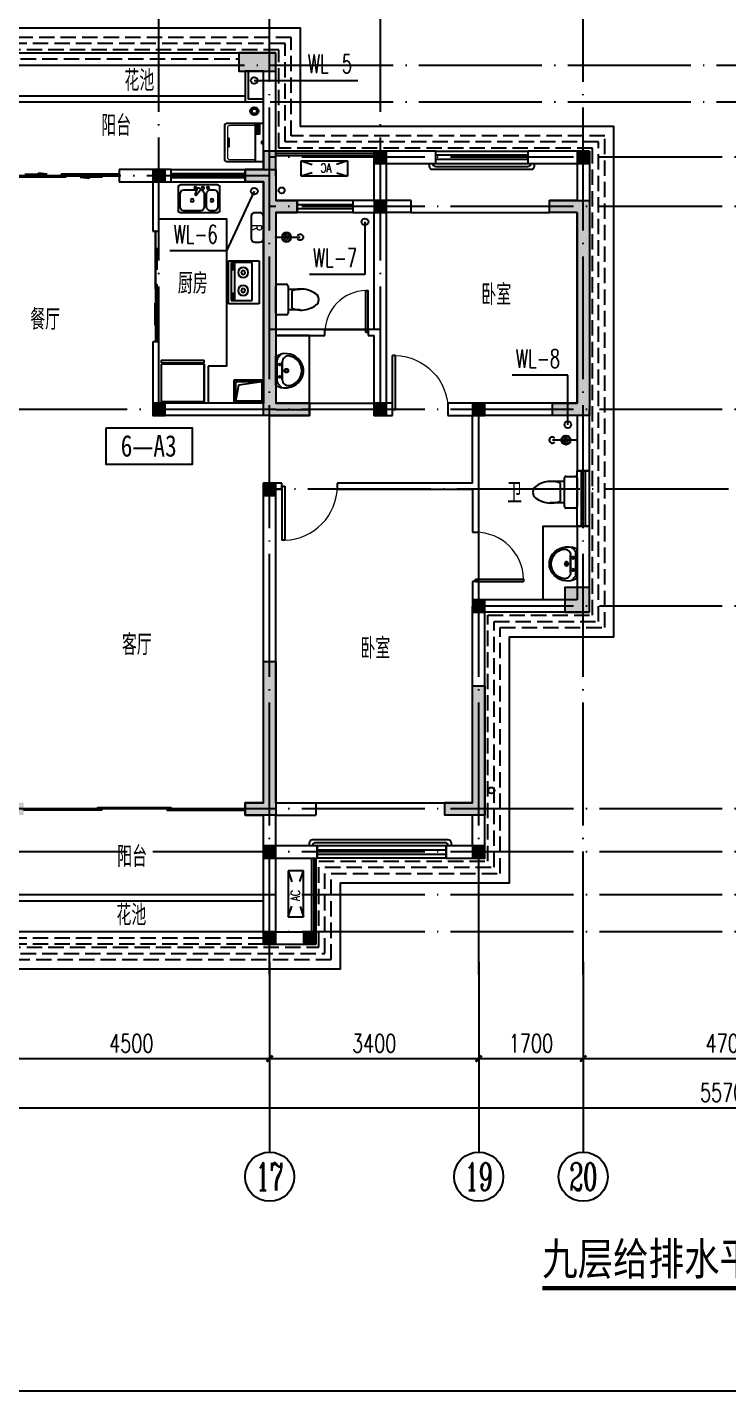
# Model space of a CAD drawing. Extents: x -287580 to -53108, y -522338 to -82629.
# Drawn here: x -237751 to -226359, y -480916 to -458735 of the extents above; entities that cross this region are included whole.
import ezdxf
from ezdxf.enums import TextEntityAlignment as Align

# ---------------------------------------------------------------- set-up
doc = ezdxf.new("R2010")
doc.units = 0
doc.header["$LTSCALE"] = 1000
doc.header["$MEASUREMENT"] = 0
doc.linetypes.add('DASH', pattern=[0.35, 0.25, -0.1])
doc.linetypes.add('DOTE', pattern=[2.42, 2, -0.2, 0.02, -0.2])
for name, color, linetype in [('AXIS', 3, 'Continuous'), ('AXIS_TEXT', 7, 'Continuous'), ('DIM_SYMB', 99, 'Continuous'), ('DIM_污水', 3, 'Continuous'), ('DOTE', 99, 'Continuous'), ('EQUIP_地漏', 7, 'Continuous'), ('kan', 146, 'Continuous'), ('KTIAO', 124, 'Continuous'), ('PUB_TEXT', 7, 'Continuous'), ('VPIPE-污水', 2, 'Continuous'), ('WALL', 9, 'Continuous'), ('WINDOW', 99, 'Continuous'), ('填充', 8, 'Continuous'), ('家具', 187, 'Continuous'), ('屋面', 139, 'Continuous'), ('文字2', 7, 'Continuous'), ('栏杆', 169, 'Continuous'), ('给排水标注', 4, 'Continuous'), ('表格', 157, 'Continuous')]:
    doc.layers.add(name, color=color, linetype=linetype)
doc.layers.add('RENDERING', color=125, linetype='Continuous', lineweight=13)
doc.layers.add('洁、厨具', color=8, linetype='Continuous', lineweight=9)
doc.styles.add('-宋体', font='', dxfattribs={"width": 0.8})
doc.styles.add('_ROMANC', font='romanc__.ttf', dxfattribs={"width": 0.700005})
doc.styles.add('_SIMPLEX', font='SIMPLEX.shx', dxfattribs={"width": 0.75})
doc.styles.add('_TCH_AXIS', font='COMPLEX', dxfattribs={"bigfont": 'GBCBIG'})
doc.styles.add('_TCH_DIM_T3', font='SIMPLEX', dxfattribs={"width": 0.705882, "bigfont": 'GBCBIG'})
doc.styles.add('_TWT_SERIAL', font='COMPLEX', dxfattribs={"width": 0.8, "height": 3, "bigfont": 'HZTXT'})
doc.styles.add('COMPLEX', font='COMPLEX')
doc.styles.add('DIM_FONT', font='simplex_.ttf', dxfattribs={"width": 0.7, "bigfont": 'GBCBIG'})
doc.styles.get("Standard").update_dxf_attribs({"font": 'gbenor.shx', "bigfont": 'gbcbig.shx'})
doc.styles.get('-宋体').set_extended_font_data('SimSun')
doc.dimstyles.new('_TCH_ARCH&&100', dxfattribs={"dimtxt": 297.5, "dimasz": 100, "dimexe": 250, "dimexo": 300, "dimgap": 100, "dimtad": 1, "dimdec": 0, "dimzin": 0, "dimdsep": 46, "dimtxsty": '_TCH_DIM_T3', "dimblk": 'ARCHTICK', "dimcen": 0.09, "dimclrt": 7, "dimazin": 2, "dimtfac": 1, "dimtdec": 0, "dimtix": 1, "dimtmove": 2, "dimatfit": 3, "dimfxl": 0, "dimtolj": 1, "dimtzin": 0, "dimarcsym": 0})

# ---------------------------------------------------------------- blocks, each defined once
blk = doc.blocks.new('ASDGFSDFGGDF')
at = {"layer": '家具'}
for p, q in [((695, -609), (695, 0)), ((695, -609), (695, 0)), ((0, -670), (0, -629)), ((0, -629), (28, -629)), ((28, -629), (28, -609)), ((695, -609), (666, -609)), ((666, -609), (666, -629)), ((666, -629), (695, -629)), ((695, -629), (695, -670)), ((0, -670), (695, -670))]:
    blk.add_line(p, q, dxfattribs=at)
for points in [[(0, -609), (0, 0), (695, 0), (695, -609)], [(666, -609), (28, -609), (28, -629), (666, -629)]]:
    blk.add_lwpolyline(points, close=True, dxfattribs=at)
blk = doc.blocks.new('sdfdsfgf')
at = {"layer": '家具'}
for points in [[(1414289, 21341), (1413809, 21341), (1413809, 20961), (1414289, 20961), (1414289, 21341)], [(1414259, 20991), (1414211, 21259), (1413839, 21311)]]:
    blk.add_lwpolyline(points, dxfattribs=at)
blk.add_lwpolyline([(1414259, 21311), (1413839, 21311), (1413839, 20991), (1414259, 20991)], close=True, dxfattribs=at)
blk = doc.blocks.new('A$C685A49D5')
at = {"layer": '家具'}
for p, q in [((31, 450), (644, 450)), ((0, 31), (0, 419)), ((31, 307), (31, 92)), ((153, 368), (92, 368)), ((215, 92), (215, 307)), ((256, 307), (256, 92)), ((390, 277), (320, 363)), ((340, 402), (325, 393)), ((369, 391), (408, 287)), ((583, 368), (377, 368)), ((408, 287), (390, 277)), ((644, 92), (644, 307)), ((675, 419), (675, 31)), ((644, 0), (31, 0)), ((92, 31), (153, 31)), ((317, 31), (583, 31))]:
    blk.add_line(p, q, dxfattribs=at)
for centre, radius in [((128, 199), 25.6), ((194, 399), 20.5), ((276, 399), 20.5), ((399, 399), 20.5), ((450, 199), 25.6)]:
    blk.add_circle(centre, radius, dxfattribs=at)
for centre, radius, start, end in [((31, 419), 30.7, 90, 180), ((644, 419), 30.7, 0, 90), ((92, 307), 61.4, 90, 180), ((153, 307), 61.4, 0, 90), ((317, 307), 61.4, 90, 180), ((335, 376), 20.5, 120, 219.4623), ((350, 384), 20.5, 20.5377, 120), ((583, 307), 61.4, 0, 90), ((31, 31), 30.7, 180, 270), ((92, 92), 61.4, 180, 270), ((153, 92), 61.4, 270, 0), ((317, 92), 61.4, 180, 270), ((583, 92), 61.4, 270, 0), ((644, 31), 30.7, 270, 0)]:
    blk.add_arc(centre, radius, start, end, dxfattribs=at)
at = {"layer": '家具', "style": 'DIM_FONT', "width": 0.8, "flags": 9}
for tag in ['YSIZE', 'XSIZE']:
    blk.add_attdef(tag, (338, 450), '', height=0.5, rotation=270, dxfattribs=at)
blk = doc.blocks.new('$plan$00001601')
at = {"layer": '家具'}
for p, q in [((-350, 16), (350, 16)), ((-350, -484), (-350, 16)), ((350, 16), (350, -484)), ((-323, -98), (-323, -440)), ((299, -98), (-323, -98)), ((299, -440), (299, -98)), ((-323, -384), (299, -384)), ((-323, -440), (299, -440)), ((-291, -407), (-291, -418)), ((-216, -416), (-280, -416)), ((-280, -416), (-280, -433)), ((-280, -433), (-216, -433)), ((-216, -433), (-216, -416)), ((-199, -408), (-199, -418)), ((182, -407), (182, -418)), ((193, -416), (193, -433)), ((257, -416), (193, -416)), ((193, -433), (257, -433)), ((257, -433), (257, -416)), ((274, -408), (274, -418)), ((350, -484), (-350, -484))]:
    blk.add_line(p, q, dxfattribs=at)
for points in [[(-199, -408, 0.259034), (-201, -404, 0.076276), (-213, -399, 0.036515), (-226, -397, 0.026615), (-245, -396, 0.026615), (-264, -397, 0.036515), (-277, -399, 0.076276), (-289, -404, 0.259034), (-291, -408, 0.078462), (-291, -409, 0.056762)], [(-199, -418, 0.259034), (-201, -415, 0.076276), (-213, -410, 0.036515), (-226, -407, 0.026615), (-245, -406, 0.026615), (-264, -407, 0.036515), (-277, -410, 0.076276), (-289, -415, 0.259034), (-291, -418, 0.259034), (-289, -422, 0.056762), (-280, -426, 0.036515)], [(-216, -427, 0.008736), (-213, -427, 0.076276), (-201, -422, 0.259034), (-199, -418, 0.259034)], [(274, -408, 0.259034), (272, -404, 0.076276), (260, -399, 0.036515), (247, -397, 0.026615), (228, -396, 0.026615), (209, -397, 0.036515), (196, -399, 0.076276), (184, -404, 0.259034), (182, -408, 0.078462), (182, -409, 0.056762)], [(274, -418, 0.259034), (272, -415, 0.076276), (260, -410, 0.036515), (247, -407, 0.026615), (228, -406, 0.026615), (209, -407, 0.036515), (196, -410, 0.076276), (184, -415, 0.259034), (182, -418, 0.259034), (184, -422, 0.056762), (193, -426, 0.036515)], [(257, -427, 0.008736), (260, -427, 0.076276), (272, -422, 0.259034), (274, -418, 0.259034)]]:
    blk.add_lwpolyline(points, format="xyb", dxfattribs=at)
for centre, radius, start, end in [((-158, -243), 82.5, 0.964, 0), ((-158, -243), 31.6, 0.6532, 0), ((134, -243), 82.5, 180, 179.036), ((134, -243), 31.6, 180, 179.3468)]:
    blk.add_arc(centre, radius, start, end, dxfattribs=at)
blk = doc.blocks.new('A$C3451006C')
blk.add_lwpolyline([(-50, 330), (-50, -30, 0.414214), (10, -90), (90, -90, 0.414214), (150, -30), (150, 330, 0.414214), (90, 390), (10, 390, 0.414214)], format="xyb", close=True)
at = {"style": '_SIMPLEX', "width": 0.8}
blk.add_text('R', height=150, rotation=270, dxfattribs=at).set_placement((-32, 144), align=Align.CENTER)
blk = doc.blocks.new('$plan$00001623')
at = {"layer": '家具', "linetype": 'Continuous'}
blk.add_line((-341, -145), (342, -145), dxfattribs=at)
at = {"layer": '家具'}
blk.add_lwpolyline([(295, -706), (-295, -706, -0.414214), (-345, -656), (-345, 0), (345, 0), (345, -656, -0.414214)], format="xyb", close=True, dxfattribs=at)
at = {"layer": '家具', "lineweight": 13}
blk.add_lwpolyline([(307, -145), (307, -611, -0.414214), (267, -651), (-267, -651, -0.414214), (-307, -611), (-307, -145)], format="xyb", dxfattribs=at)
at = {"layer": '家具'}
for points in [[(323, -72), (152, -72), (152, -120), (323, -120)], [(163, -86), (177, -86), (177, -99), (163, -99)], [(189, -86), (202, -86), (202, -99), (189, -99)], [(213, -86), (227, -86), (227, -99), (213, -99)], [(239, -86), (253, -86), (253, -99), (239, -99)], [(281, -110), (309, -110), (309, -80), (281, -80)]]:
    blk.add_lwpolyline(points, close=True, dxfattribs=at)
blk.add_lwpolyline([(-71, -651), (-71, -623), (0, -623), (71, -623), (71, -651)], dxfattribs=at)
blk.add_circle((0, -25), 16, dxfattribs=at)
blk = doc.blocks.new('90304092557924')
at = {"layer": 'KTIAO', "color": 99}
for p, q in [((-375, 125), (-198, 66)), ((-375, 125), (-375, -125)), ((375, 125), (-375, 125)), ((375, 125), (198, 66)), ((375, -125), (375, 125)), ((-203, -68), (-375, -125)), ((-375, -125), (375, -125)), ((200, -67), (375, -125))]:
    blk.add_line(p, q, dxfattribs=at)
at = {"layer": 'KTIAO', "color": 99, "style": '_ROMANC', "width": 0.7}
blk.add_text('AC', height=148.6, dxfattribs=at).set_placement((-113, -66))
at = {"layer": 'KTIAO', "color": 99, "style": 'DIM_FONT', "oblique": 0, "width": 0.6, "flags": 9}
for tag in ['XSIZE', 'YSIZE']:
    blk.add_attdef(tag, (-375, -125), '', height=0.5, dxfattribs=at)
blk = doc.blocks.new('M_E6')
for p, q in [((-240, 0), (-270, -79)), ((240, 0), (-240, 0)), ((-237, 0), (239, 0)), ((240, 0), (270, -79)), ((-213, -36), (-271, -91)), ((-179, -23), (181, -23)), ((141, -105), (-141, -105)), ((-141, -105), (141, -105)), ((217, -37), (274, -95))]:
    blk.add_line(p, q)
for centre, radius in [((-99, -65), 16.3), ((2, -172), 31.6), ((2, -172), 23), ((101, -65), 16.3)]:
    blk.add_circle(centre, radius)
for centre, radius, start, end in [((28, -152), 307, 166.1751, 244.7296), ((-141, -205), 100, 90, 190.5602), ((-179, -73), 50, 90, 133.181), ((-28, -152), 307, 297.0639, 13.8249), ((141, -205), 100, 349.4398, 90), ((181, -73), 50, 44.5607, 90), ((0, -179), 243, 190.5602, 349.4398), ((0, -201), 250, 245.8071, 296.4628), ((28, -152), 307, 266.589, 266.5936)]:
    blk.add_arc(centre, radius, start, end)
at = {"width": 0.8, "flags": 9}
for tag in ['XSIZE', 'YSIZE']:
    blk.add_attdef(tag, (0, 0), '', height=0.5, dxfattribs=at)
blk = doc.blocks.new('1')
for p, q in [((-520, 231), (-380, 231)), ((-550, -239), (-550, 201)), ((-350, 201), (-350, 151)), ((-350, 151), (-350, -189)), ((-350, 151), (-154, 151)), ((-289, 121), (-289, -159)), ((-154, -189), (-350, -189)), ((-350, -189), (-350, -239)), ((-380, -269), (-520, -269))]:
    blk.add_line(p, q)
for centre, radius, start, end in [((-520, 201), 30, 90, 180), ((-380, 201), 30, 360, 90), ((-137, -247), 398, 92.544, 112.5495), ((-137, -247), 398, 53.3619, 92.544), ((40, -19), 110, 303.4509, 56.5491), ((-137, 208), 398, 247.4505, 267.456), ((-137, 208), 398, 267.456, 306.6381), ((-520, -239), 30, 180, 270), ((-380, -239), 30, 270, 360)]:
    blk.add_arc(centre, radius, start, end)
blk = doc.blocks.new('A$C6A1B0631')
at = {"layer": '家具'}
for p, q in [((0, 527), (0, 667)), ((30, 697), (470, 697)), ((500, 667), (500, 527)), ((470, 497), (30, 497)), ((80, 497), (80, 267)), ((390, 437), (110, 437)), ((420, 497), (420, 267))]:
    blk.add_line(p, q, dxfattribs=at)
for centre, radius, start, end in [((30, 667), 30, 90, 180), ((470, 667), 30, 0, 90), ((30, 527), 30, 180, 270), ((477, 284), 398, 157.4505, 216.6381), ((23, 284), 398, 323.3619, 22.5495), ((470, 527), 30, 270, 0), ((250, 108), 110, 213.4509, 326.5491)]:
    blk.add_arc(centre, radius, start, end, dxfattribs=at)
blk = doc.blocks.new('$lvtry$00000168')
at = {"color": 0}
blk.add_line((0, 0), (0, -395), dxfattribs=at)
blk.add_arc((0, -395), 50, 121.0332, 58.9668, dxfattribs=at)
for p in [(0, 0), (0, -223)]:
    blk.add_point(p, dxfattribs=at)
blk = doc.blocks.new('$lvtry$00000171')
for p, q in [((-74, 11), (-11, 74)), ((-70, -27), (27, 70)), ((-53, -53), (53, 53)), ((-27, -70), (70, 27)), ((11, -74), (74, -11))]:
    blk.add_line(p, q)
blk.add_circle((0, 0), 75)
blk.add_point((0, 0))
blk = doc.blocks.new('A$C6BE329BC')
at = {"layer": '家具'}
blk.add_blockref('$lvtry$00000168', (75, 445), dxfattribs=at)
at = {"layer": '家具', "rotation": 180}
blk.add_blockref('$lvtry$00000171', (75, 271), dxfattribs=at)
blk = doc.blocks.new('TRHH')
at = {"color": 6}
for centre in [(-249202, -461390), (-233616, -461390), (-252617, -471151), (-230201, -471151), (-244307, -473179), (-238511, -473179)]:
    blk.add_circle(centre, 50, dxfattribs=at)
blk = doc.blocks.new('A$C3953257B')
at = {"layer": '填充'}
for points in [[(5100, 14500), (5700, 14500), (5700, 14200), (5100, 14200)], [(0, 12900), (200, 12900), (200, 12700), (0, 12700)], [(3300, 12900), (3500, 12900), (3500, 12700), (3300, 12700)], [(5100, 12900), (5300, 12900), (5300, 12600), (5100, 12600)], [(6900, 12600), (7100, 12600), (7100, 12400), (6900, 12400)], [(3300, 12100), (3500, 12100), (3500, 11900), (3300, 11900)], [(1700, 8800), (1900, 8800), (1900, 8600), (1700, 8600)], [(3300, 8800), (3500, 8800), (3500, 8600), (3300, 8600)], [(6900, 8800), (7100, 8800), (7100, 8600), (6900, 8600)], [(5100, 7500), (5300, 7500), (5300, 7300), (5100, 7300)], [(1700, 5600), (1900, 5600), (1900, 5400), (1700, 5400)], [(1700, 1600), (1900, 1600), (1900, 1400), (1700, 1400)], [(5100, 1600), (5300, 1600), (5300, 1400), (5100, 1400)], [(4450, 200), (4650, 200), (4650, 0), (4450, 0)], [(5100, 200), (5300, 200), (5300, 0), (5100, 0)]]:
    blk.add_hatch(color=256, dxfattribs=at).paths.add_polyline_path(points)
at = {"color": 6}
for points in [[(5100, 14500), (5700, 14500), (5700, 14200), (5100, 14200)], [(0, 12900), (200, 12900), (200, 12700), (0, 12700)], [(3300, 12900), (3500, 12900), (3500, 12700), (3300, 12700)], [(5100, 12900), (5300, 12900), (5300, 12600), (5100, 12600)], [(6900, 12600), (7100, 12600), (7100, 12400), (6900, 12400)], [(3300, 12100), (3500, 12100), (3500, 11900), (3300, 11900)], [(1700, 8800), (1900, 8800), (1900, 8600), (1700, 8600)], [(3300, 8800), (3500, 8800), (3500, 8600), (3300, 8600)], [(6900, 8800), (7100, 8800), (7100, 8600), (6900, 8600)], [(5100, 7500), (5300, 7500), (5300, 7300), (5100, 7300)], [(1700, 5600), (1900, 5600), (1900, 5400), (1700, 5400)], [(1700, 1600), (1900, 1600), (1900, 1400), (1700, 1400)], [(5100, 1600), (5300, 1600), (5300, 1400), (5100, 1400)], [(4450, 200), (4650, 200), (4650, 0), (4450, 0)], [(5100, 200), (5300, 200), (5300, 0), (5100, 0)]]:
    blk.add_lwpolyline(points, close=True, dxfattribs=at)
blk = doc.blocks.new('A$C17F555B1')
at = {"layer": '填充'}
h = blk.add_hatch(color=256, dxfattribs=at)
h.dxf.hatch_style = 1
h.paths.add_polyline_path([(55300, 3700), (55300, 3300), (55700, 3300), (55700, 3700)])
h.paths.add_polyline_path([(30100, 3700), (30100, 3300), (30500, 3300), (30500, 3700)])
h.paths.add_polyline_path([(25600, 3300), (25600, 3700), (25200, 3700), (25200, 3300)])
h.paths.add_polyline_path([(400, 3300), (400, 3700), (0, 3700), (0, 3300)])
h.paths.add_polyline_path([(45350, 10300), (45350, 8200), (45150, 8200), (45150, 10500), (45700, 10500), (45700, 10300)])
h.paths.add_polyline_path([(10550, 10500), (10550, 8200), (10350, 8200), (10350, 10300), (10000, 10300), (10000, 10500)])
h.paths.add_polyline_path([(5600, 0), (5100, 0), (5100, 2500), (5300, 2500), (5300, 200), (5600, 200)])
h.paths.add_polyline_path([(20500, 0), (20000, 0), (20000, 200), (20300, 200), (20300, 2500), (20500, 2500)])
h.paths.add_polyline_path([(35700, 0), (35200, 0), (35200, 2500), (35400, 2500), (35400, 200), (35700, 200)])
h.paths.add_polyline_path([(50600, 0), (50100, 0), (50100, 200), (50400, 200), (50400, 2500), (50600, 2500)])
h.paths.add_polyline_path([(54000, 0), (53350, 0), (53350, 200), (53800, 200), (53800, 2100), (54000, 2100)])
h.paths.add_polyline_path([(32450, 0), (31800, 0), (31800, 2100), (32000, 2100), (32000, 200), (32450, 200)])
h.paths.add_polyline_path([(23900, 0), (23250, 0), (23250, 200), (23700, 200), (23700, 2100), (23900, 2100)])
h.paths.add_polyline_path([(2350, 0), (1700, 0), (1700, 2100), (1900, 2100), (1900, 200), (2350, 200)])
h.paths.add_polyline_path([(50600, 9800), (50600, 6700), (51150, 6700), (51150, 6500), (50400, 6500), (50400, 9800), (50400, 10300), (50100, 10300), (50100, 10500), (50600, 10500), (50600, 10000), (50950, 10000), (50950, 9800)])
h.paths.add_polyline_path([(35400, 10300), (35400, 9800), (35400, 6500), (34650, 6500), (34650, 6700), (35200, 6700), (35200, 9800), (34850, 9800), (34850, 10000), (35200, 10000), (35200, 10500), (35700, 10500), (35700, 10300)])
h.paths.add_polyline_path([(20500, 10500), (20500, 10000), (20850, 10000), (20850, 9800), (20500, 9800), (20500, 6700), (21050, 6700), (21050, 6500), (20300, 6500), (20300, 9800), (20300, 10300), (20000, 10300), (20000, 10500)])
h.paths.add_polyline_path([(5300, 9800), (5300, 6500), (4550, 6500), (4550, 6700), (5100, 6700), (5100, 9800), (4750, 9800), (4750, 10000), (5100, 10000), (5100, 10500), (5600, 10500), (5600, 10300), (5300, 10300)])
h.paths.add_polyline_path([(15050, 10300), (13250, 10300), (13250, 8900), (13050, 8900), (13050, 10500), (15250, 10500), (15250, 9900), (15050, 9900)])
h.paths.add_polyline_path([(40650, 10300), (40650, 9900), (40450, 9900), (40450, 10500), (42650, 10500), (42650, 8900), (42450, 8900), (42450, 10300)])
h.paths.add_polyline_path([(39900, 1900), (39900, 1000), (40400, 1000), (40400, 800), (39900, 800), (39900, 0), (39300, 0), (39300, 200), (39700, 200), (39700, 1000), (39700, 1900)])
h.paths.add_polyline_path([(46100, 1900), (46100, 1000), (46100, 200), (46500, 200), (46500, 0), (45900, 0), (45900, 800), (45400, 800), (45400, 1000), (45900, 1000), (45900, 1900)])
h.paths.add_polyline_path([(40650, 5400), (40650, 5100), (41300, 5100), (41300, 4100), (41100, 4100), (41100, 4900), (40450, 4900), (39900, 4900), (39900, 4800), (39700, 4800), (39700, 5100), (40450, 5100), (40450, 5400)])
h.paths.add_polyline_path([(45350, 5400), (45350, 5100), (46100, 5100), (46100, 4800), (45900, 4800), (45900, 4900), (45350, 4900), (44700, 4900), (44700, 4100), (44500, 4100), (44500, 5100), (45150, 5100), (45150, 5400)])
h.paths.add_polyline_path([(30750, 9800), (30300, 9800), (30300, 6700), (30700, 6700), (30700, 6500), (30100, 6500), (30100, 10000), (30750, 10000)])
h.paths.add_polyline_path([(55700, 10000), (55700, 6500), (55100, 6500), (55100, 6700), (55500, 6700), (55500, 9800), (55050, 9800), (55050, 10000)])
h.paths.add_polyline_path([(16000, 1900), (16000, 1000), (16000, 200), (16400, 200), (16400, 0), (15800, 0), (15800, 800), (15300, 800), (15300, 1000), (15800, 1000), (15800, 1900)])
h.paths.add_polyline_path([(9800, 1900), (9800, 1000), (10300, 1000), (10300, 800), (9800, 800), (9800, 0), (9200, 0), (9200, 200), (9600, 200), (9600, 1000), (9600, 1900)])
h.paths.add_polyline_path([(15250, 5400), (15250, 5100), (16000, 5100), (16000, 4800), (15800, 4800), (15800, 4900), (15250, 4900), (14600, 4900), (14600, 4100), (14400, 4100), (14400, 5100), (15050, 5100), (15050, 5400)])
h.paths.add_polyline_path([(10550, 5400), (10550, 5100), (11200, 5100), (11200, 4100), (11000, 4100), (11000, 4900), (10350, 4900), (9800, 4900), (9800, 4800), (9600, 4800), (9600, 5100), (10350, 5100), (10350, 5400)])
h.paths.add_polyline_path([(25400, 9800), (24950, 9800), (24950, 10000), (25600, 10000), (25600, 6500), (25000, 6500), (25000, 6700), (25400, 6700)])
h.paths.add_polyline_path([(200, 9800), (200, 6700), (600, 6700), (600, 6500), (0, 6500), (0, 10000), (650, 10000), (650, 9800)])
at = {"color": 3}
for points in [[(20500, 10500), (20500, 10000), (20850, 10000), (20850, 9800), (20500, 9800), (20500, 6700), (21050, 6700), (21050, 6500), (20300, 6500), (20300, 9800), (20300, 10300), (20000, 10300), (20000, 10500)], [(25400, 9800), (24950, 9800), (24950, 10000), (25600, 10000), (25600, 6500), (25000, 6500), (25000, 6700), (25400, 6700)], [(25600, 3300), (25600, 3700), (25200, 3700), (25200, 3300)], [(20500, 0), (20000, 0), (20000, 200), (20300, 200), (20300, 2500), (20500, 2500)], [(23900, 0), (23250, 0), (23250, 200), (23700, 200), (23700, 2100), (23900, 2100)]]:
    blk.add_lwpolyline(points, close=True, dxfattribs=at)
blk = doc.blocks.new('_ArchTick')
at = {"color": 0, "linetype": 'ByBlock', "const_width": 0.4}
blk.add_lwpolyline([(-0.5, -0.5), (0.5, 0.5)], dxfattribs=at)
blk = doc.blocks.new('*D263')
at = {"layer": 'AXIS', "color": 0, "lineweight": -2}
for p, q in [((-238309, -473937), (-238309, -475763)), ((-233809, -473937), (-233809, -475763)), ((-238309, -475513), (-233809, -475513))]:
    blk.add_line(p, q, dxfattribs=at)
at = {"layer": 'Defpoints', "color": 0}
for p in [(-238309, -473637), (-233809, -473637), (-233809, -475513)]:
    blk.add_point(p, dxfattribs=at)
at = {"layer": 'AXIS', "color": 0, "lineweight": -2, "xscale": 100, "yscale": 100, "zscale": 100, "rotation": 180}
blk.add_blockref('_ArchTick', (-238309, -475513), dxfattribs=at)
at = {"layer": 'AXIS', "color": 0, "lineweight": -2, "xscale": 100, "yscale": 100, "zscale": 100}
blk.add_blockref('_ArchTick', (-233809, -475513), dxfattribs=at)
at = {"layer": 'AXIS', "color": 7, "insert": (-236059, -475265), "char_height": 297.5, "attachment_point": 5, "style": '_TCH_DIM_T3'}
blk.add_mtext('\\A1;4500', dxfattribs=at)
blk = doc.blocks.new('*D264')
at = {"layer": 'AXIS', "color": 0, "lineweight": -2}
for p, q in [((-233809, -473937), (-233809, -475763)), ((-230409, -473937), (-230409, -475763)), ((-233809, -475513), (-230409, -475513))]:
    blk.add_line(p, q, dxfattribs=at)
at = {"layer": 'Defpoints', "color": 0}
for p in [(-233809, -473637), (-230409, -473637), (-230409, -475513)]:
    blk.add_point(p, dxfattribs=at)
at = {"layer": 'AXIS', "color": 0, "lineweight": -2, "xscale": 100, "yscale": 100, "zscale": 100, "rotation": 180}
blk.add_blockref('_ArchTick', (-233809, -475513), dxfattribs=at)
at = {"layer": 'AXIS', "color": 0, "lineweight": -2, "xscale": 100, "yscale": 100, "zscale": 100}
blk.add_blockref('_ArchTick', (-230409, -475513), dxfattribs=at)
at = {"layer": 'AXIS', "color": 7, "insert": (-232109, -475265), "char_height": 297.5, "attachment_point": 5, "style": '_TCH_DIM_T3'}
blk.add_mtext('\\A1;3400', dxfattribs=at)
blk = doc.blocks.new('*D265')
at = {"layer": 'AXIS', "color": 0, "lineweight": -2}
for p, q in [((-230409, -473937), (-230409, -475763)), ((-228709, -473937), (-228709, -475763)), ((-230409, -475513), (-228709, -475513))]:
    blk.add_line(p, q, dxfattribs=at)
at = {"layer": 'Defpoints', "color": 0}
for p in [(-230409, -473637), (-228709, -473637), (-228709, -475513)]:
    blk.add_point(p, dxfattribs=at)
at = {"layer": 'AXIS', "color": 0, "lineweight": -2, "xscale": 100, "yscale": 100, "zscale": 100, "rotation": 180}
blk.add_blockref('_ArchTick', (-230409, -475513), dxfattribs=at)
at = {"layer": 'AXIS', "color": 0, "lineweight": -2, "xscale": 100, "yscale": 100, "zscale": 100}
blk.add_blockref('_ArchTick', (-228709, -475513), dxfattribs=at)
at = {"layer": 'AXIS', "color": 7, "insert": (-229559, -475265), "char_height": 297.5, "attachment_point": 5, "style": '_TCH_DIM_T3'}
blk.add_mtext('\\A1;1700', dxfattribs=at)
blk = doc.blocks.new('*D266')
at = {"layer": 'AXIS', "color": 0, "lineweight": -2}
for p, q in [((-228709, -473937), (-228709, -475763)), ((-224009, -473937), (-224009, -475763)), ((-228709, -475513), (-224009, -475513))]:
    blk.add_line(p, q, dxfattribs=at)
at = {"layer": 'Defpoints', "color": 0}
for p in [(-228709, -473637), (-224009, -473637), (-224009, -475513)]:
    blk.add_point(p, dxfattribs=at)
at = {"layer": 'AXIS', "color": 0, "lineweight": -2, "xscale": 100, "yscale": 100, "zscale": 100, "rotation": 180}
blk.add_blockref('_ArchTick', (-228709, -475513), dxfattribs=at)
at = {"layer": 'AXIS', "color": 0, "lineweight": -2, "xscale": 100, "yscale": 100, "zscale": 100}
blk.add_blockref('_ArchTick', (-224009, -475513), dxfattribs=at)
at = {"layer": 'AXIS', "color": 7, "insert": (-226359, -475265), "char_height": 297.5, "attachment_point": 5, "style": '_TCH_DIM_T3'}
blk.add_mtext('\\A1;4700', dxfattribs=at)
blk = doc.blocks.new('*D276')
at = {"layer": 'AXIS', "color": 0, "lineweight": -2}
for p, q in [((-254209, -473937), (-254209, -476563)), ((-198509, -473937), (-198509, -476563)), ((-254209, -476313), (-198509, -476313))]:
    blk.add_line(p, q, dxfattribs=at)
at = {"layer": 'Defpoints', "color": 0}
for p in [(-254209, -473637), (-198509, -473637), (-198509, -476313)]:
    blk.add_point(p, dxfattribs=at)
at = {"layer": 'AXIS', "color": 0, "lineweight": -2, "xscale": 100, "yscale": 100, "zscale": 100, "rotation": 180}
blk.add_blockref('_ArchTick', (-254209, -476313), dxfattribs=at)
at = {"layer": 'AXIS', "color": 0, "lineweight": -2, "xscale": 100, "yscale": 100, "zscale": 100}
blk.add_blockref('_ArchTick', (-198509, -476313), dxfattribs=at)
at = {"layer": 'AXIS', "color": 7, "insert": (-226359, -476065), "char_height": 297.5, "attachment_point": 5, "style": '_TCH_DIM_T3'}
blk.add_mtext('\\A1;55700', dxfattribs=at)
blk = doc.blocks.new('$DorLib2D$00000132')
at = {"color": 0, "linetype": 'Continuous'}
for p, q in [((-0.5, 0.1042), (-0.5, 0)), ((-0.1467, 0.1042), (-0.5, 0.1042)), ((-0.1467, 0), (-0.1467, 0.1042)), ((0.1467, 0.1042), (0.5, 0.1042)), ((0.1467, 0), (0.1467, 0.1042)), ((0.5, 0.1042), (0.5, 0)), ((-0.5, 0), (-0.1467, 0)), ((-0.1667, 0), (0.1667, 0)), ((-0.1667, -0.1042), (-0.1667, 0)), ((0.5, 0), (0.1467, 0)), ((0.1667, 0), (0.1667, -0.1042)), ((0.1667, -0.1042), (-0.1667, -0.1042))]:
    blk.add_line(p, q, dxfattribs=at)
blk = doc.blocks.new('$DorLib2D$00000001')
for p, q in [((0.45, 0.975), (0.5, 0.975)), ((0.45, 0), (0.45, 0.975)), ((0.5, 0), (0.5, 0.975)), ((0.5, 0), (0.45, 0))]:
    blk.add_line(p, q)
at = {"lineweight": 13}
blk.add_arc((0.475, 0), 0.975, 91.4693, 180, dxfattribs=at)
blk = doc.blocks.new('$DorLib2D$00000131')
at = {"color": 0, "linetype": 'Continuous'}
for p, q in [((-0.5, 0.125), (-0.5, 0)), ((0.019, 0.125), (-0.5, 0.125)), ((0.019, 0), (0.019, 0.125)), ((0.15, 0.125), (0.232, 0.197)), ((0.35, 0.125), (0.15, 0.125)), ((0.232, 0.197), (0.232, 0.125)), ((-0.5, 0), (0.019, 0)), ((-0.024, 0), (0.5, 0)), ((-0.024, -0.125), (-0.024, 0)), ((0.5, 0), (0.5, -0.125)), ((-0.35, -0.125), (-0.15, -0.125)), ((-0.232, -0.197), (-0.232, -0.125)), ((-0.15, -0.125), (-0.232, -0.197)), ((0.5, -0.125), (-0.024, -0.125))]:
    blk.add_line(p, q, dxfattribs=at)
blk = doc.blocks.new('$WINLIB2D$00000001')
at = {"color": 0}
for points in [[(-0.5, 0.5), (-0.5, -0.5)], [(-0.5, 0.5), (0.5, 0.5)], [(0.5, -0.5), (0.5, 0.5)], [(0.5, 0.167), (-0.5, 0.167)], [(0.5, -0.167), (-0.5, -0.167)], [(-0.5, -0.5), (0.5, -0.5)]]:
    blk.add_lwpolyline(points, dxfattribs=at)
blk = doc.blocks.new('_AXISO')
blk.add_circle((0, 0), 0.5)
at = {"layer": 'AXIS_TEXT', "style": 'COMPLEX', "width": 1.041667}
blk.add_attdef('A', text='', height=0.56, dxfattribs=at).set_placement((-0.25, -0.28), (0.25, -0.28), align=Align.FIT)
blk = doc.blocks.new('$TwtSys$00000327')
for p, q in [((-94, -9, 0), (9, 94, 0)), ((-9, -94, 0), (94, 9, 0)), ((12, 55, 0), (42, 84, 0)), ((40, 40, 0), (66, 66, 0)), ((55, 12, 0), (84, 42, 0)), ((-84, -42, 0), (-55, -12, 0)), ((-66, -66, 0), (-40, -40, 0)), ((-42, -84, 0), (-12, -55, 0))]:
    blk.add_line(p, q)
for radius in [94, 56.4]:
    blk.add_circle((0, 0, 0), radius)

msp = doc.modelspace()

# ---------------------------------------------------------------- linework, layer by layer
at = {"layer": 'AXIS'}
for p, q in [((-233808.8, -475591.3), (-233808.8, -477033.5)), ((-230408.8, -475591.3), (-230408.8, -477033.5)), ((-228708.8, -475591.3), (-228708.8, -477033.5))]:
    msp.add_line(p, q, dxfattribs=at)
at = {"layer": 'DIM_SYMB', "color": 3, "const_width": 70}
msp.add_lwpolyline([(-229376.4, -479249.4), (-224487, -479249.4)], dxfattribs=at)
at = {"layer": 'DIM_污水'}
for p, q in [((-234058.8, -459600.9), (-233652.1, -459600.9)), ((-233652.1, -459600.9), (-232376, -459600.9)), ((-234058.8, -461400.9), (-234508.8, -462372.4, 0)), ((-232258.8, -461900.9), (-232258.8, -462755.4)), ((-234508.8, -462372.4, 0), (-235430.1, -462372.4, 0)), ((-232258.8, -462755.4), (-233163.3, -462755.4)), ((-228958.8, -464394.8), (-229863.3, -464394.8)), ((-228958.8, -465200.9), (-228958.8, -464394.8))]:
    msp.add_line(p, q, dxfattribs=at)
at = {"layer": 'DOTE', "linetype": 'DOTE'}
for p, q in [((-235608.8, -464950.9), (-235608.8, -457872.4)), ((-233808.8, -474142), (-233808.8, -457872.4)), ((-232008.8, -464950.9), (-232008.8, -457872.4)), ((-228708.8, -474142), (-228708.8, -457872.4)), ((-255580, -459350.9), (-197406.7, -459350.9)), ((-255580, -459950.9), (-197406.7, -459950.9)), ((-197406.7, -460850.9), (-233808.8, -460850.9)), ((-233808.8, -461150.9), (-249008.8, -461150.9)), ((-197406.7, -461650.9), (-233808.8, -461650.9)), ((-232008.8, -463650.9), (-233808.8, -463650.9)), ((-197406.7, -464950.9), (-255580, -464950.9)), ((-230408.8, -474142), (-230408.8, -464950.9)), ((-197306.1, -466250.9), (-233808.8, -466250.9)), ((-197406.7, -468150.9), (-230408.8, -468150.9)), ((-197406.7, -471450.9), (-255580, -471450.9)), ((-197406.7, -472150.9), (-255580, -472150.9)), ((-197406.7, -472850.9, 0), (-255580, -472850.9, 0)), ((-197406.7, -473450.9, 0), (-255580, -473450.9, 0))]:
    msp.add_line(p, q, dxfattribs=at)
at = {"layer": 'kan'}
for p, q in [((-238558.8, -459150.9), (-234308.8, -459150.9)), ((-238558.8, -459350.9), (-234308.8, -459350.9)), ((-233058.8, -472250.9), (-233058.8, -473450.9))]:
    msp.add_line(p, q, dxfattribs=at)
at = {"layer": 'kan', "linetype": 'DASH'}
msp.add_line((-238558.8, -459250.9), (-234308.8, -459250.9), dxfattribs=at)
at = {"layer": 'kan', "color": 124}
for p, q in [((-238958.8, -459850.9), (-234208.8, -459850.9)), ((-238958.8, -459950.9), (-233908.8, -459950.9))]:
    msp.add_line(p, q, dxfattribs=at)
at = {"layer": 'kan'}
for points in [[(-232108.8, -460750.9), (-233708.8, -460750.9)], [(-233908.8, -473450.9), (-238208.8, -473450.9)]]:
    msp.add_lwpolyline(points, dxfattribs=at)
at = {"layer": 'kan', "color": 124, "elevation": 0}
for points in [[(-233908.8, -472850.9), (-238208.8, -472850.9), (-238208.8, -472850.9)], [(-233908.8, -472950.9), (-238208.8, -472950.9)]]:
    msp.add_lwpolyline(points, dxfattribs=at)
at = {"layer": 'kan', "linetype": 'DASH'}
for points in [[(-233908.8, -473550.9), (-238208.8, -473550.9)], [(-233908.8, -473650.9), (-238208.8, -473650.9)]]:
    msp.add_lwpolyline(points, dxfattribs=at)
at = {"layer": 'VPIPE-污水'}
for centre in [(-234058.8, -459600.9), (-234058.8, -461400.9), (-232258.8, -461900.9), (-228958.8, -465200.9)]:
    msp.add_circle(centre, 55, dxfattribs=at)
at = {"layer": 'WALL'}
for p, q in [((-234308.8, -459150.9), (-233708.8, -459150.9)), ((-234308.8, -459150.9), (-234308.8, -459450.9)), ((-233708.8, -461150.9), (-233708.8, -459150.9)), ((-234308.8, -459450.9), (-233908.8, -459450.9)), ((-233908.8, -461050.9), (-233908.8, -459450.9)), ((-231108.8, -460750.9), (-232108.8, -460750.9)), ((-232108.8, -461550.9), (-232108.8, -460750.9)), ((-231108.8, -460950.9), (-231108.8, -460750.9)), ((-228608.8, -460750.9), (-229608.8, -460750.9)), ((-229608.8, -460750.9), (-229608.8, -460950.9)), ((-228608.8, -460750.9), (-228608.8, -461650.9)), ((-235608.8, -461050.9), (-236258.8, -461050.9)), ((-236258.8, -461050.9), (-236258.8, -461250.9)), ((-235408.8, -461050.9), (-235608.8, -461050.9)), ((-235408.8, -461250.9), (-235408.8, -461050.9)), ((-233908.8, -461050.9), (-234208.8, -461050.9)), ((-234208.8, -461050.9), (-234208.8, -461250.9)), ((-231908.8, -460950.9), (-231108.8, -460950.9)), ((-231908.8, -461550.9), (-231908.8, -460950.9)), ((-229608.8, -460950.9), (-228808.8, -460950.9)), ((-228808.8, -460950.9), (-228808.8, -461550.9)), ((-236258.8, -461250.9), (-235708.8, -461250.9)), ((-235708.8, -461250.9), (-235708.8, -462050.9)), ((-235608.8, -462050.9), (-235608.8, -461250.9)), ((-235608.8, -461250.9), (-235408.8, -461250.9)), ((-234208.8, -461250.9), (-233908.8, -461250.9)), ((-233908.8, -461250.9), (-233908.8, -461650.9)), ((-233708.8, -461150.9), (-233708.8, -461550.9)), ((-233358.8, -461550.9), (-233708.8, -461550.9)), ((-233358.8, -461750.9), (-233358.8, -461550.9)), ((-232108.8, -461550.9), (-232458.8, -461550.9)), ((-232458.8, -461550.9), (-232458.8, -461750.9)), ((-231507.8, -461550.9), (-231908.8, -461550.9)), ((-231507.8, -461750.9), (-231507.8, -461550.9)), ((-228808.8, -461550.9), (-229258.9, -461550.9)), ((-229258.9, -461750.9), (-229258.9, -461550.9)), ((-233908.8, -461650.9), (-233908.8, -463650.9)), ((-233708.8, -461750.9), (-233358.8, -461750.9)), ((-233708.8, -461750.9), (-233708.8, -463650.9)), ((-232458.8, -461750.9), (-232108.8, -461750.9)), ((-232108.8, -463650.9), (-232108.8, -461750.9)), ((-231507.8, -461750.9), (-231908.8, -461750.9)), ((-231908.8, -463650.9), (-231908.8, -461750.9)), ((-228808.8, -461750.9), (-229258.9, -461750.9)), ((-228808.8, -461750.9), (-228808.8, -464850.9)), ((-228608.8, -461650.9), (-228608.8, -464950.9)), ((-235708.8, -462050.9), (-235608.8, -462050.9)), ((-233908.8, -463650.9), (-233908.8, -464850.9)), ((-232908.8, -463650.9), (-233708.8, -463650.9)), ((-233708.8, -463750.9), (-232908.8, -463750.9)), ((-233708.8, -463750.9), (-233708.8, -464850.9)), ((-232908.8, -463750.9), (-232908.8, -463650.9)), ((-232108.8, -463650.9), (-232208.8, -463650.9)), ((-232208.8, -463650.9), (-232208.8, -463750.9)), ((-232208.8, -463750.9), (-232108.8, -463750.9)), ((-232108.8, -464850.9), (-232108.8, -463750.9)), ((-231908.8, -464850.9), (-231908.8, -463650.9)), ((-235608.8, -463850.9), (-235708.8, -463850.9)), ((-235708.8, -463850.9), (-235708.8, -465050.9)), ((-235608.8, -464850.9), (-235608.8, -463850.9)), ((-233908.8, -464850.9), (-235608.8, -464850.9)), ((-233158.8, -464850.9), (-233708.8, -464850.9)), ((-233158.8, -465050.9), (-233158.8, -464850.9)), ((-232108.8, -464850.9), (-232108.8, -465050.9)), ((-231808.8, -464850.9), (-231908.8, -464850.9)), ((-231808.8, -465050.9), (-231808.8, -464850.9)), ((-230408.8, -464850.9), (-230908.8, -464850.9)), ((-230908.8, -464850.9), (-230908.8, -465050.9)), ((-228808.8, -464850.9), (-230408.8, -464850.9)), ((-233808.8, -465050.9), (-235708.8, -465050.9)), ((-233808.8, -465050.9), (-233158.8, -465050.9)), ((-232108.8, -465050.9), (-232008.8, -465050.9)), ((-232008.8, -465050.9), (-231808.8, -465050.9)), ((-230908.8, -465050.9), (-230508.8, -465050.9)), ((-230508.8, -466150.9), (-230508.8, -465050.9)), ((-230408.8, -466250.9), (-230408.8, -465050.9)), ((-228808.8, -465050.9), (-230408.8, -465050.9)), ((-228808.8, -465050.9), (-228808.8, -465950.9)), ((-228608.8, -465950.9), (-228608.8, -464950.9)), ((-228808.8, -465950.9), (-228608.8, -465950.9)), ((-233908.8, -471350.9), (-233908.8, -466150.9)), ((-233608.8, -466150.9), (-233908.8, -466150.9)), ((-233608.8, -466250.9), (-233608.8, -466150.9)), ((-230508.8, -466150.9), (-232708.8, -466150.9)), ((-232708.8, -466150.9), (-232708.8, -466250.9)), ((-233708.8, -471350.9), (-233708.8, -466250.9)), ((-233708.8, -466250.9), (-233608.8, -466250.9)), ((-232708.8, -466250.9), (-230508.8, -466250.9)), ((-230508.8, -466250.9), (-230508.8, -466950.9)), ((-230408.8, -466950.9), (-230408.8, -466250.9)), ((-228608.8, -466850.9), (-228808.8, -466850.9)), ((-228808.8, -466850.9), (-228808.8, -468050.9)), ((-228608.8, -468250.9), (-228608.8, -466850.9)), ((-230508.8, -466950.9), (-230408.8, -466950.9)), ((-230408.8, -467750.9), (-230508.8, -467750.9)), ((-230508.8, -467750.9), (-230508.8, -468150.9)), ((-230408.8, -468050.9), (-230408.8, -467750.9)), ((-230508.8, -471350.9), (-230508.8, -468150.9)), ((-228808.8, -468050.9), (-230408.8, -468050.9)), ((-228608.8, -468250.9), (-230308.8, -468250.9)), ((-230308.8, -471450.9), (-230308.8, -468250.9)), ((-233908.8, -471350.9), (-234208.8, -471350.9)), ((-234208.8, -471350.9), (-234208.8, -471550.9)), ((-233708.8, -471350.9), (-233058.8, -471350.9)), ((-233058.8, -471350.9), (-233058.8, -471550.9)), ((-230508.8, -471350.9), (-230958.8, -471350.9)), ((-230958.8, -471550.9), (-230958.8, -471350.9)), ((-230308.8, -472250.9), (-230308.8, -471450.9)), ((-234208.8, -471550.9), (-233908.8, -471550.9)), ((-233908.8, -472150.9), (-233908.8, -471550.9)), ((-233708.8, -472050.9), (-233708.8, -471550.9)), ((-233708.8, -471550.9), (-233058.8, -471550.9)), ((-230508.8, -471550.9), (-230958.8, -471550.9)), ((-230508.8, -472050.9), (-230508.8, -471550.9)), ((-233908.8, -473650.9), (-233908.8, -472150.9)), ((-233038.8, -472050.9), (-233708.8, -472050.9)), ((-233038.8, -472250.9), (-233038.8, -472050.9)), ((-230508.8, -472050.9), (-230938.8, -472050.9)), ((-230938.8, -472050.9), (-230938.8, -472250.9)), ((-233708.8, -472250.9), (-233038.8, -472250.9)), ((-233708.8, -473450.9), (-233708.8, -472250.9)), ((-230938.8, -472250.9), (-230308.8, -472250.9)), ((-233708.8, -473450.9), (-233058.8, -473450.9)), ((-233058.8, -473450.9), (-233058.8, -473650.9)), ((-233908.8, -473650.9), (-233058.8, -473650.9))]:
    msp.add_line(p, q, dxfattribs=at)
at = {"layer": 'WINDOW'}
for p, q in [((-231507.8, -461750.9), (-229258.9, -461750.9)), ((-232908.8, -463650.9), (-232208.8, -463650.9)), ((-233158.8, -464850.9), (-232108.8, -464850.9)), ((-230408.8, -467750.9, 0), (-230408.8, -466950.9, 0)), ((-233058.8, -471350.9), (-230958.8, -471350.9))]:
    msp.add_line(p, q, dxfattribs=at)
at = {"layer": 'WINDOW', "linetype": 'DASH'}
for p, q in [((-233158.8, -464850.9), (-233158.8, -465050.9)), ((-232108.8, -465050.9), (-232108.8, -464850.9))]:
    msp.add_line(p, q, dxfattribs=at)
at = {"layer": '家具'}
msp.add_line((-234808.8, -464250.9, 0), (-234808.8, -464850.9, 0), dxfattribs=at)
at = {"layer": '家具', "elevation": 0}
for points in [[(-235608.8, -461850.9), (-235608.8, -461850.9), (-234508.8, -461850.9), (-234508.8, -461850.9), (-234508.8, -464250.9), (-234508.8, -464250.9), (-234508.8, -464250.9), (-234808.8, -464250.9)], [(-233708.8, -464950.9), (-233158.8, -464950.9), (-233158.8, -464050.9), (-233158.8, -463750.9), (-233708.8, -463750.9)]]:
    msp.add_lwpolyline(points, dxfattribs=at)
at = {"layer": '家具'}
msp.add_lwpolyline([(-228808.8, -468050.9), (-229358.8, -468050.9), (-229358.8, -467150.9), (-229358.8, -466850.9), (-228808.8, -466850.9)], dxfattribs=at)
at = {"layer": '屋面', "color": 99}
msp.add_lwpolyline([(-239558.8, -460650.9), (-243258.8, -460650.9), (-243258.8, -458750.9), (-249508.8, -458750.9), (-249508.8, -460350.9), (-254608.8, -460350.9), (-254608.8, -468650.9), (-252908.8, -468650.9), (-252908.8, -472650.9), (-250158.8, -472650.9), (-250158.8, -474050.9), (-243308.8, -474050.9), (-243308.8, -471950.9), (-239508.8, -471950.9), (-239508.8, -474050.9), (-232658.8, -474050.9), (-232658.8, -472650.9), (-229908.8, -472650.9), (-229908.8, -468650.9), (-228208.8, -468650.9), (-228208.8, -460350.9), (-233308.8, -460350.9), (-233308.8, -458750.9), (-239558.8, -458750.9)], close=True, dxfattribs=at)
at = {"layer": '屋面', "color": 99, "linetype": 'DASH'}
for points in [[(-239408.8, -460800.9), (-243408.8, -460800.9), (-243408.8, -458900.9), (-249358.8, -458900.9), (-249358.8, -460500.9), (-254458.8, -460500.9), (-254458.8, -468500.9), (-252758.8, -468500.9), (-252758.8, -472500.9), (-250008.8, -472500.9), (-250008.8, -473900.9), (-243458.8, -473900.9), (-243458.8, -471800.9), (-239358.8, -471800.9), (-239358.8, -473900.9), (-232808.8, -473900.9), (-232808.8, -472500.9), (-230058.8, -472500.9), (-230058.8, -468500.9), (-228358.8, -468500.9), (-228358.8, -460500.9), (-233458.8, -460500.9), (-233458.8, -458900.9), (-239408.8, -458900.9)], [(-239308.8, -460900.9), (-243508.8, -460900.9), (-243508.8, -459000.9), (-249258.8, -459000.9), (-249258.8, -460600.9), (-254358.8, -460600.9), (-254358.8, -468400.9), (-252658.8, -468400.9), (-252658.8, -472400.9), (-249908.8, -472400.9), (-249908.8, -473800.9), (-243558.8, -473800.9), (-243558.8, -471700.9), (-239258.8, -471700.9), (-239258.8, -473800.9), (-232908.8, -473800.9), (-232908.8, -472400.9), (-230158.8, -472400.9), (-230158.8, -468400.9), (-228458.8, -468400.9), (-228458.8, -460600.9), (-233558.8, -460600.9), (-233558.8, -459000.9), (-239308.8, -459000.9)], [(-239208.8, -461000.9), (-243608.8, -461000.9), (-243608.8, -459100.9), (-249158.8, -459100.9), (-249158.8, -460700.9), (-254258.8, -460700.9), (-254258.8, -468300.9), (-252558.8, -468300.9), (-252558.8, -472300.9), (-249808.8, -472300.9), (-249808.8, -473700.9), (-243658.8, -473700.9), (-243658.8, -471600.9), (-239158.8, -471600.9), (-239158.8, -473700.9), (-233008.8, -473700.9), (-233008.8, -472300.9), (-230258.8, -472300.9), (-230258.8, -468300.9), (-228558.8, -468300.9), (-228558.8, -460700.9), (-233658.8, -460700.9), (-233658.8, -459100.9), (-239208.8, -459100.9)]]:
    msp.add_lwpolyline(points, close=True, dxfattribs=at)
at = {"layer": '文字2', "color": 5, "elevation": 0}
msp.add_lwpolyline([(-236468.8, -465249.3), (-235068.8, -465249.3), (-235068.8, -465849.3), (-236468.8, -465849.3)], close=True, dxfattribs=at)
at = {"layer": '栏杆'}
for p, q in [((-233128.8, -472250.9), (-233128.8, -473450.9)), ((-233088.8, -472250.9), (-233088.8, -473450.9))]:
    msp.add_line(p, q, dxfattribs=at)
for points in [[(-233708.8, -460780.9), (-232108.8, -460780.9)], [(-233708.8, -460820.9), (-232108.8, -460820.9)]]:
    msp.add_lwpolyline(points, dxfattribs=at)
for points in [[(-229508.8, -460950.9), (-229508.8, -461000.9, -0.4142136), (-229558.8, -461050.9), (-231158.8, -461050.9, -0.4142136), (-231208.8, -461000.9), (-231208.8, -460950.9)], [(-231158.8, -460950.9), (-231158.8, -460950.9, 0.4142136), (-231108.8, -461000.9), (-229608.8, -461000.9, 0.4142136), (-229558.8, -460950.9), (-229558.8, -460950.9)], [(-233158.8, -472050.9), (-233158.8, -472000.9, -0.4142136), (-233108.8, -471950.9), (-230908.8, -471950.9, -0.4142136), (-230858.8, -472000.9), (-230858.8, -472050.9)], [(-230908.8, -472050.9), (-230908.8, -472050.9, 0.4142136), (-230958.8, -472000.9), (-233058.8, -472000.9, 0.4142136), (-233108.8, -472050.9), (-233108.8, -472050.9)]]:
    msp.add_lwpolyline(points, format="xyb", dxfattribs=at)
at = {"layer": '给排水标注'}
for points in [[(-233908.8, -459950.9), (-233908.8, -459450.9), (-234208.8, -459450.9), (-234208.8, -459950.9)], [(-233908.8, -459450.9), (-234158.8, -459450.9), (-234158.8, -459900.9), (-233908.8, -459900.9)]]:
    msp.add_lwpolyline(points, close=True, dxfattribs=at)
at = {"layer": '表格'}
msp.add_lwpolyline([(-262742.7, -480915.5), (-189142.7, -480915.5)], dxfattribs=at)

# ---------------------------------------------------------------- block references
at = {"color": 99}
msp.add_blockref('TRHH', (0, 0), dxfattribs=at)
at = {"xscale": -1, "rotation": 90.00000000002176}
msp.add_blockref('A$C6BE329BC', (-233263.8, -462075.9), dxfattribs=at)
at = {"rotation": 270.0000000000217}
msp.add_blockref('A$C6BE329BC', (-229261.1, -465375.9), dxfattribs=at)
at = {"layer": 'AXIS'}
ref = msp.add_blockref('_AXISO', (-233808.8, -477433.5), dxfattribs=dict(at, xscale=800, yscale=800, zscale=800))
ref.add_attrib('A', '17', dxfattribs={"layer": 'AXIS_TEXT', "height": 452.55, "style": '_TCH_AXIS', "width": 0.724138}).set_placement((-234035.1, -477659.8), (-233582.5, -477659.8), align=Align.FIT)
ref = msp.add_blockref('_AXISO', (-230408.8, -477433.5), dxfattribs=dict(at, xscale=800, yscale=800, zscale=800))
ref.add_attrib('A', '19', dxfattribs={"layer": 'AXIS_TEXT', "height": 452.55, "style": '_TCH_AXIS', "width": 0.724138}).set_placement((-230635.1, -477659.8), (-230182.5, -477659.8), align=Align.FIT)
ref = msp.add_blockref('_AXISO', (-228708.8, -477433.5), dxfattribs=dict(at, xscale=800, yscale=800, zscale=800))
ref.add_attrib('A', '20', dxfattribs={"layer": 'AXIS_TEXT', "height": 452.55, "style": '_TCH_AXIS', "width": 0.617647}).set_placement((-228935.1, -477659.8), (-228482.5, -477659.8), align=Align.FIT)
at = {"layer": 'EQUIP_地漏', "xscale": 0.7, "yscale": 0.7, "zscale": 0.7}
msp.add_blockref('$TwtSys$00000327', (-234058.8, -460100.9), dxfattribs=at)
at = {"layer": 'RENDERING', "xscale": -1}
msp.add_blockref('90304092557924', (-232919.3, -461033.8), dxfattribs=at)
at = {"layer": 'RENDERING', "rotation": 90}
msp.add_blockref('90304092557924', (-233382.7, -472833.9), dxfattribs=at)
at = {"layer": 'WINDOW'}
for name, p, xscale, yscale, zscale in [('$WINLIB2D$00000001', (-230358.8, -460850.9), 1500, -200, 1500), ('$WINLIB2D$00000001', (-234808.8, -461150.9), 1200, -200, 1200), ('$DorLib2D$00000001', (-232558.8, -463700.9), 700, 700, 700)]:
    msp.add_blockref(name, p, dxfattribs=dict(at, xscale=xscale, yscale=yscale, zscale=zscale))
for name, p, xscale, yscale, zscale, rotation in [('$DorLib2D$00000131', (-237158.8, -461150.9), 1800, -200, 1800, 9.792489851154263e-09), ('$WINLIB2D$00000001', (-232908.8, -461650.9), 900, -200, 900, 180), ('$DorLib2D$00000131', (-235658.8, -462950.9), 1800, -100, 1800, 90), ('$DorLib2D$00000001', (-231358.8, -464950.9), 900, -900, 900, 180), ('$WINLIB2D$00000001', (-228708.8, -466400.9), -900, -200, -900, 270), ('$DorLib2D$00000001', (-233158.8, -466200.9), 900, 900, 900, 180), ('$DorLib2D$00000001', (-230458.8, -467350.9), -800, -800, -800, 90), ('$DorLib2D$00000132', (-236008.8, -471450.9), 3600, 200, 3600, 180), ('$WINLIB2D$00000001', (-231988.8, -472150.9), 2100, 200, 2100, 180.0000000000157)]:
    msp.add_blockref(name, p, dxfattribs=dict(at, xscale=xscale, yscale=yscale, zscale=zscale, rotation=rotation))
at = {"layer": '家具', "xscale": -1}
for name, p in [('A$C685A49D5', (-234619.3, -461750.2, 0)), ('sdfdsfgf', (1179900.3, -485811.5))]:
    msp.add_blockref(name, p, dxfattribs=at)
at = {"layer": '家具'}
for name, p in [('A$C3451006C', (-234058.8, -462141.5, 0)), ('1', (-233159.3, -463145.6))]:
    msp.add_blockref(name, p, dxfattribs=at)
for name, p, rotation in [('$plan$00001601', (-233996.1, -462883, 0), 270), ('M_E6', (-233708.8, -464323.3, 0), 90.00000000000001)]:
    msp.add_blockref(name, p, dxfattribs=dict(at, rotation=rotation))
at = {"layer": '家具', "xscale": -1}
for name, p, rotation in [('ASDGFSDFGGDF', (-235571.1, -464822.5, 0), 180), ('M_E6', (-228808.8, -467465), 270)]:
    msp.add_blockref(name, p, dxfattribs=dict(at, rotation=rotation))
at = {"layer": '家具', "xscale": 1.03000020980835, "yscale": 1.03000020980835, "zscale": 1.03000020980835, "rotation": 270}
msp.add_blockref('A$C6A1B0631', (-229526.9, -466041.4), dxfattribs=at)
at = {"layer": '洁、厨具', "xscale": -0.9000000001396984, "yscale": 0.9000000001396984, "zscale": 0.9000000001396984, "rotation": 270}
msp.add_blockref('$plan$00001623', (-233908.8, -460610.4), dxfattribs=at)
at = {"layer": '表格', "xscale": -1}
msp.add_blockref('A$C3953257B', (-228608.8, -473650.9), dxfattribs=at)
at = {"layer": '表格'}
msp.add_blockref('A$C17F555B1', (-254208.8, -471550.9), dxfattribs=at)

# ---------------------------------------------------------------- texts
at = {"layer": 'DIM_SYMB', "color": 7, "style": '-宋体', "width": 0.8}
msp.add_text('九层给排水平面图', height=528.69, dxfattribs=at).set_placement((-229376.4, -479032.6, 0))
at = {"layer": 'DIM_污水', "color": 7, "style": '_TWT_SERIAL', "width": 0.64}
for s, p in [('WL-5', (-233185.7, -459480.9)), ('WL-6', (-235370.1, -462252.4, 0)), ('WL-7', (-233103.3, -462635.4)), ('WL-8', (-229803.3, -464274.8))]:
    msp.add_text(s, height=300, dxfattribs=at).set_placement(p)
at = {"layer": 'PUB_TEXT'}
for s, height, p in [('花池', 337.59, (-236171.3, -459771.9, 0)), ('阳台', 337.59, (-236548, -460504.2, 0)), ('阳台', 337.59, (-236548, -460504.2, 0)), ('阳台', 337.59, (-236548, -460504.2)), ('厨房', 337.59, (-235302.3, -463070.8, 0)), ('卧室', 337.59, (-230366.4, -463254.3, 0)), ('餐厅', 337.59, (-237702.5, -463656.8, 0)), ('卫', 337.6, (-229947.2, -466477.4)), ('客厅', 337.59, (-236211.5, -468949.3, 0)), ('卧室', 337.59, (-232333.6, -469008.3, 0)), ('阳台', 337.59, (-236288.6, -472395.2, 0)), ('花池', 337.59, (-236301.6, -473346.2, 0))]:
    msp.add_text(s, height=height, dxfattribs=at).set_placement(p)
at = {"layer": '文字2', "color": 63, "style": '-宋体', "width": 0.8}
msp.add_text('6—A3', height=350, dxfattribs=at).set_placement((-235775.5, -465544.3, 0), align=Align.MIDDLE_CENTER)

# ---------------------------------------------------------------- dimensions: what is measured, and where the dimension line sits
at = {"layer": 'AXIS'}
for p1, p2, distance, picture, middle in [((-254208.8, -473636.5), (-198508.8, -473636.5), -2677, '*D276', (-226358.8, -476064.7)), ((-238308.8, -473636.5), (-233808.8, -473636.5), -1877, '*D263', (-236058.8, -475264.7)), ((-233808.8, -473636.5), (-230408.8, -473636.5), -1877, '*D264', (-232108.8, -475264.7)), ((-230408.8, -473636.5), (-228708.8, -473636.5), -1877, '*D265', (-229558.8, -475264.7)), ((-228708.8, -473636.5), (-224008.8, -473636.5), -1877, '*D266', (-226358.8, -475264.7))]:
    dim = msp.add_aligned_dim(p1=p1, p2=p2, distance=distance, dimstyle='_TCH_ARCH&&100', dxfattribs=at)
    dim.commit()
    dim.dimension.update_dxf_attribs({"geometry": picture, "text_midpoint": middle})

doc.saveas('drawing.dxf')
